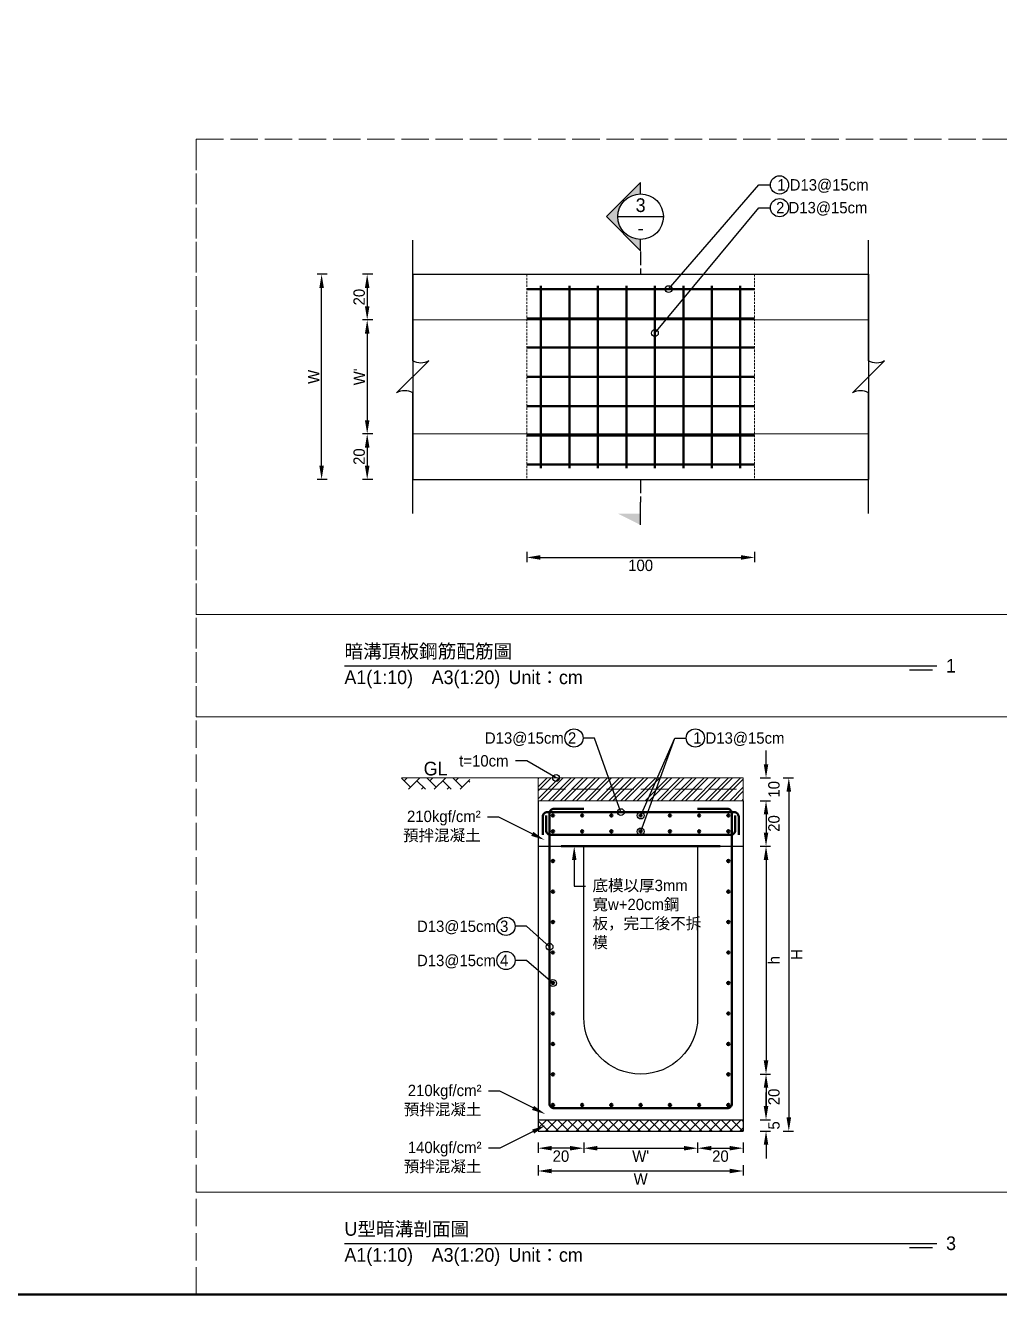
# Model space of a CAD drawing. Extents: x -3420 to 2030, y -3892 to 566.
# Drawn here: x -855 to -428, y -2528 to -1971 of the extents above; entities that cross this region are included whole.
import ezdxf
from ezdxf import colors
from ezdxf.entities.mleader import LeaderData, LeaderLine
from ezdxf.math import Vec2, Vec3

# ---------------------------------------------------------------- set-up
doc = ezdxf.new("R2010")
doc.units = 0
doc.header["$MEASUREMENT"] = 0
for name, pattern in [('ACAD_ISO02W100', [15, 12, -3]), ('DASHEDX2', [1.5, 1, -0.5]), ('HIDDEN', [0.375, 0.25, -0.125])]:
    doc.linetypes.add(name, pattern=pattern)
for name, color, linetype, lineweight in [('一、3.基本-變更', 1, 'Continuous', 50), ('二、1.繪圖-既有設施', 8, 'Continuous', 20), ('二、2.繪圖-施作項目', 181, 'Continuous', 30), ('二、4.繪圖-設計鋪面', 40, 'Continuous', 20), ('二、5.繪圖-鋼筋', 60, 'Continuous', 50), ('二、6.繪圖-其他施作項目', 35, 'Continuous', 30)]:
    doc.layers.add(name, color=color, linetype=linetype, lineweight=lineweight)
doc.layers.add('一、4.基本-隱藏', color=9, linetype='ACAD_ISO02W100', lineweight=20, plot=False)
doc.layers.add('三、3.文字-註解文字', color=2, linetype='Continuous')
doc.styles.add('次圖名(詳圖)', font='MS PGothic.ttf', dxfattribs={"height": 6})
doc.styles.add('註解文字(詳圖)', font='MS PGothic.ttf', dxfattribs={"height": 5})
doc.dimstyles.new('註解文字(詳圖)', dxfattribs={"dimtxt": 5, "dimasz": 6, "dimexe": 2, "dimexo": 5, "dimgap": 1, "dimtad": 2, "dimzin": 0, "dimdsep": 46, "dimtxsty": '註解文字(詳圖)', "dimcen": 0.1, "dimclrd": 144, "dimclre": 144, "dimclrt": 256, "dimadec": 0, "dimazin": 0, "dimtfac": 1, "dimtofl": 0, "dimtmove": 0, "dimatfit": 3, "dimfxlon": 1, "dimtolj": 1, "dimtzin": 0, "dimlwd": -1, "dimlwe": -1, "dimarcsym": 1})

# ---------------------------------------------------------------- blocks, each defined once
blk = doc.blocks.new('*D149')
at = {"layer": 'Defpoints', "color": 0, "transparency": 16777216}
for p in [(-685.015, -2080.25), (-705.015, -2100.25), (-685.015, -2100.25)]:
    blk.add_point(p, dxfattribs=at)
at = {"layer": '三、3.文字-註解文字', "color": 144, "transparency": 16777216}
for p, q in [((-702.515, -2080.25), (-707.015, -2080.25)), ((-705.015, -2086.25), (-705.015, -2094.25)), ((-702.515, -2100.25), (-707.015, -2100.25))]:
    blk.add_line(p, q, dxfattribs=at)
for points in [[(-706.015, -2086.25), (-704.015, -2086.25), (-705.015, -2080.25)], [(-706.015, -2094.25), (-704.015, -2094.25), (-705.015, -2100.25)]]:
    blk.add_solid(points, dxfattribs=at)
at = {"layer": '三、3.文字-註解文字', "transparency": 16777216, "insert": (-708.515, -2090.25), "char_height": 5, "attachment_point": 5, "rotation": 90, "style": '註解文字(詳圖)'}
blk.add_mtext('\\A1;20', dxfattribs=at)
blk = doc.blocks.new('*D150')
at = {"layer": 'Defpoints', "color": 0, "transparency": 16777216}
for p in [(-685.015, -2100.25), (-705.015, -2150.25), (-685.015, -2150.25)]:
    blk.add_point(p, dxfattribs=at)
at = {"layer": '三、3.文字-註解文字', "color": 144, "transparency": 16777216}
for p, q in [((-702.515, -2100.25), (-707.015, -2100.25)), ((-705.015, -2106.25), (-705.015, -2144.25)), ((-702.515, -2150.25), (-707.015, -2150.25))]:
    blk.add_line(p, q, dxfattribs=at)
for points in [[(-706.015, -2106.25), (-704.015, -2106.25), (-705.015, -2100.25)], [(-706.015, -2144.25), (-704.015, -2144.25), (-705.015, -2150.25)]]:
    blk.add_solid(points, dxfattribs=at)
at = {"layer": '三、3.文字-註解文字', "transparency": 16777216, "insert": (-708.515, -2125.25), "char_height": 5, "attachment_point": 5, "rotation": 90, "style": '註解文字(詳圖)'}
blk.add_mtext("\\A1;{\\fMS PGothic|b0|i0|c128|p34;W}'", dxfattribs=at)
blk = doc.blocks.new('*D151')
at = {"layer": 'Defpoints', "color": 0, "transparency": 16777216}
for p in [(-685.015, -2150.25), (-705.015, -2170.25), (-685.015, -2170.25)]:
    blk.add_point(p, dxfattribs=at)
at = {"layer": '三、3.文字-註解文字', "color": 144, "transparency": 16777216}
for p, q in [((-702.515, -2150.25), (-707.015, -2150.25)), ((-705.015, -2156.25), (-705.015, -2164.25)), ((-702.515, -2170.25), (-707.015, -2170.25))]:
    blk.add_line(p, q, dxfattribs=at)
for points in [[(-706.015, -2156.25), (-704.015, -2156.25), (-705.015, -2150.25)], [(-706.015, -2164.25), (-704.015, -2164.25), (-705.015, -2170.25)]]:
    blk.add_solid(points, dxfattribs=at)
at = {"layer": '三、3.文字-註解文字', "transparency": 16777216, "insert": (-708.515, -2160.25), "char_height": 5, "attachment_point": 5, "rotation": 90, "style": '註解文字(詳圖)'}
blk.add_mtext('\\A1;20', dxfattribs=at)
blk = doc.blocks.new('_Small')
at = {"color": 0, "linetype": 'ByBlock', "lineweight": -2}
blk.add_circle((0, 0), 0.25, dxfattribs=at)
blk = doc.blocks.new('*D152')
at = {"layer": 'Defpoints', "color": 0, "transparency": 16777216}
for p in [(-635.015, -2170.25), (-535.015, -2170.25), (-535.015, -2204.5)]:
    blk.add_point(p, dxfattribs=at)
at = {"layer": '三、3.文字-註解文字', "color": 144, "transparency": 16777216}
for p, q in [((-635.015, -2202), (-635.015, -2206.5)), ((-629.015, -2204.5), (-541.015, -2204.5)), ((-535.015, -2202), (-535.015, -2206.5))]:
    blk.add_line(p, q, dxfattribs=at)
for points in [[(-629.015, -2203.5), (-629.015, -2205.5), (-635.015, -2204.5)], [(-541.015, -2203.5), (-541.015, -2205.5), (-535.015, -2204.5)]]:
    blk.add_solid(points, dxfattribs=at)
at = {"layer": '三、3.文字-註解文字', "transparency": 16777216, "insert": (-585.015, -2208), "char_height": 5, "attachment_point": 5, "style": '註解文字(詳圖)'}
blk.add_mtext('\\A1;100', dxfattribs=at)
blk = doc.blocks.new('*D153')
at = {"layer": 'Defpoints', "color": 0, "transparency": 16777216}
for p in [(-725.015, -2080.25), (-685.015, -2080.25), (-685.015, -2170.25)]:
    blk.add_point(p, dxfattribs=at)
at = {"layer": '三、3.文字-註解文字', "color": 144, "transparency": 16777216}
for p, q in [((-722.515, -2080.25), (-727.015, -2080.25)), ((-725.015, -2164.25), (-725.015, -2086.25)), ((-722.515, -2170.25), (-727.015, -2170.25))]:
    blk.add_line(p, q, dxfattribs=at)
for points in [[(-726.015, -2086.25), (-724.015, -2086.25), (-725.015, -2080.25)], [(-726.015, -2164.25), (-724.015, -2164.25), (-725.015, -2170.25)]]:
    blk.add_solid(points, dxfattribs=at)
at = {"layer": '三、3.文字-註解文字', "transparency": 16777216, "insert": (-728.515, -2125.25), "char_height": 5, "attachment_point": 5, "rotation": 90, "style": '註解文字(詳圖)'}
blk.add_mtext('\\A1;W', dxfattribs=at)
blk = doc.blocks.new('*D154')
at = {"layer": 'Defpoints', "color": 0, "transparency": 16777216}
for p in [(-540, -2301.25), (-540, -2311.25), (-530, -2311.25)]:
    blk.add_point(p, dxfattribs=at)
at = {"layer": '三、3.文字-註解文字', "color": 144, "transparency": 16777216}
for p, q in [((-530, -2295.25), (-530, -2289.25)), ((-532.5, -2301.25), (-528, -2301.25)), ((-532.5, -2311.25), (-528, -2311.25)), ((-530, -2317.25), (-530, -2323.25))]:
    blk.add_line(p, q, dxfattribs=at)
for points in [[(-531, -2295.25), (-529, -2295.25), (-530, -2301.25)], [(-531, -2317.25), (-529, -2317.25), (-530, -2311.25)]]:
    blk.add_solid(points, dxfattribs=at)
at = {"layer": '三、3.文字-註解文字', "transparency": 16777216, "insert": (-526.5, -2306.25), "char_height": 5, "attachment_point": 5, "rotation": 90, "style": '註解文字(詳圖)'}
blk.add_mtext('\\A1;10', dxfattribs=at)
blk = doc.blocks.new('*D155')
at = {"layer": 'Defpoints', "color": 0, "transparency": 16777216}
for p in [(-540, -2311.25), (-540, -2331.25), (-530, -2331.25)]:
    blk.add_point(p, dxfattribs=at)
at = {"layer": '三、3.文字-註解文字', "color": 144, "transparency": 16777216}
for p, q in [((-532.5, -2311.25), (-528, -2311.25)), ((-530, -2317.25), (-530, -2325.25)), ((-532.5, -2331.25), (-528, -2331.25))]:
    blk.add_line(p, q, dxfattribs=at)
for points in [[(-531, -2317.25), (-529, -2317.25), (-530, -2311.25)], [(-531, -2325.25), (-529, -2325.25), (-530, -2331.25)]]:
    blk.add_solid(points, dxfattribs=at)
at = {"layer": '三、3.文字-註解文字', "transparency": 16777216, "insert": (-526.5, -2321.25), "char_height": 5, "attachment_point": 5, "rotation": 90, "style": '註解文字(詳圖)'}
blk.add_mtext('\\A1;20', dxfattribs=at)
blk = doc.blocks.new('*D156')
at = {"layer": 'Defpoints', "color": 0, "transparency": 16777216}
for p in [(-540, -2331.25), (-585, -2431.25), (-530, -2431.25)]:
    blk.add_point(p, dxfattribs=at)
at = {"layer": '三、3.文字-註解文字', "color": 144, "transparency": 16777216}
for p, q in [((-532.5, -2331.25), (-528, -2331.25)), ((-530, -2337.25), (-530, -2425.25)), ((-532.5, -2431.25), (-528, -2431.25))]:
    blk.add_line(p, q, dxfattribs=at)
for points in [[(-531, -2337.25), (-529, -2337.25), (-530, -2331.25)], [(-531, -2425.25), (-529, -2425.25), (-530, -2431.25)]]:
    blk.add_solid(points, dxfattribs=at)
at = {"layer": '三、3.文字-註解文字', "transparency": 16777216, "insert": (-526.5, -2381.25), "char_height": 5, "attachment_point": 5, "rotation": 90, "style": '註解文字(詳圖)'}
blk.add_mtext('\\A1;h', dxfattribs=at)
blk = doc.blocks.new('*D157')
at = {"layer": 'Defpoints', "color": 0, "transparency": 16777216}
for p in [(-585, -2431.25), (-540, -2451.25), (-530, -2451.25)]:
    blk.add_point(p, dxfattribs=at)
at = {"layer": '三、3.文字-註解文字', "color": 144, "transparency": 16777216}
for p, q in [((-532.5, -2431.25), (-528, -2431.25)), ((-530, -2437.25), (-530, -2445.25)), ((-532.5, -2451.25), (-528, -2451.25))]:
    blk.add_line(p, q, dxfattribs=at)
for points in [[(-531, -2437.25), (-529, -2437.25), (-530, -2431.25)], [(-531, -2445.25), (-529, -2445.25), (-530, -2451.25)]]:
    blk.add_solid(points, dxfattribs=at)
at = {"layer": '三、3.文字-註解文字', "transparency": 16777216, "insert": (-526.5, -2441.25), "char_height": 5, "attachment_point": 5, "rotation": 90, "style": '註解文字(詳圖)'}
blk.add_mtext('\\A1;20', dxfattribs=at)
blk = doc.blocks.new('*D158')
at = {"layer": 'Defpoints', "color": 0, "transparency": 16777216}
for p in [(-540, -2451.25), (-540, -2456.25), (-530, -2456.25)]:
    blk.add_point(p, dxfattribs=at)
at = {"layer": '三、3.文字-註解文字', "color": 144, "transparency": 16777216}
for p, q in [((-530, -2445.25), (-530, -2439.25)), ((-532.5, -2451.25), (-528, -2451.25)), ((-532.5, -2456.25), (-528, -2456.25)), ((-530, -2462.25), (-530, -2468.25))]:
    blk.add_line(p, q, dxfattribs=at)
for points in [[(-531, -2445.25), (-529, -2445.25), (-530, -2451.25)], [(-531, -2462.25), (-529, -2462.25), (-530, -2456.25)]]:
    blk.add_solid(points, dxfattribs=at)
at = {"layer": '三、3.文字-註解文字', "transparency": 16777216, "insert": (-526.5, -2453.75), "char_height": 5, "attachment_point": 5, "rotation": 90, "style": '註解文字(詳圖)'}
blk.add_mtext('\\A1;5', dxfattribs=at)
blk = doc.blocks.new('*D159')
at = {"layer": 'Defpoints', "color": 0, "transparency": 16777216}
for p in [(-540, -2301.25), (-540, -2456.25), (-520, -2456.25)]:
    blk.add_point(p, dxfattribs=at)
at = {"layer": '三、3.文字-註解文字', "color": 144, "transparency": 16777216}
for p, q in [((-522.5, -2301.25), (-518, -2301.25)), ((-520, -2307.25), (-520, -2450.25)), ((-522.5, -2456.25), (-518, -2456.25))]:
    blk.add_line(p, q, dxfattribs=at)
for points in [[(-521, -2307.25), (-519, -2307.25), (-520, -2301.25)], [(-521, -2450.25), (-519, -2450.25), (-520, -2456.25)]]:
    blk.add_solid(points, dxfattribs=at)
at = {"layer": '三、3.文字-註解文字', "transparency": 16777216, "insert": (-516.5, -2378.75), "char_height": 5, "attachment_point": 5, "rotation": 90, "style": '註解文字(詳圖)'}
blk.add_mtext('\\A1;H', dxfattribs=at)
blk = doc.blocks.new('*D145')
at = {"layer": 'Defpoints', "color": 0, "transparency": 16777216}
for p in [(-630, -2331.25), (-610, -2331.25), (-630, -2463.75)]:
    blk.add_point(p, dxfattribs=at)
at = {"layer": '三、3.文字-註解文字', "color": 144, "transparency": 16777216}
for p, q in [((-630, -2461.25), (-630, -2465.75)), ((-610, -2461.25), (-610, -2465.75)), ((-616, -2463.75), (-624, -2463.75))]:
    blk.add_line(p, q, dxfattribs=at)
for points in [[(-624, -2462.75), (-624, -2464.75), (-630, -2463.75)], [(-616, -2462.75), (-616, -2464.75), (-610, -2463.75)]]:
    blk.add_solid(points, dxfattribs=at)
at = {"layer": '三、3.文字-註解文字', "transparency": 16777216, "insert": (-620, -2467.25), "char_height": 5, "attachment_point": 5, "style": '註解文字(詳圖)'}
blk.add_mtext('\\A1;20', dxfattribs=at)
blk = doc.blocks.new('*D146')
at = {"layer": 'Defpoints', "color": 0, "transparency": 16777216}
for p in [(-610, -2331.25), (-560, -2331.25), (-560, -2463.75)]:
    blk.add_point(p, dxfattribs=at)
at = {"layer": '三、3.文字-註解文字', "color": 144, "transparency": 16777216}
for p, q in [((-610, -2461.25), (-610, -2465.75)), ((-560, -2461.25), (-560, -2465.75)), ((-604, -2463.75), (-566, -2463.75))]:
    blk.add_line(p, q, dxfattribs=at)
for points in [[(-604, -2462.75), (-604, -2464.75), (-610, -2463.75)], [(-566, -2462.75), (-566, -2464.75), (-560, -2463.75)]]:
    blk.add_solid(points, dxfattribs=at)
at = {"layer": '三、3.文字-註解文字', "transparency": 16777216, "insert": (-585, -2467.25), "char_height": 5, "attachment_point": 5, "style": '註解文字(詳圖)'}
blk.add_mtext("\\A1;W'", dxfattribs=at)
blk = doc.blocks.new('*D147')
at = {"layer": 'Defpoints', "color": 0, "transparency": 16777216}
for p in [(-560, -2331.25), (-540, -2331.25), (-540, -2463.75)]:
    blk.add_point(p, dxfattribs=at)
at = {"layer": '三、3.文字-註解文字', "color": 144, "transparency": 16777216}
for p, q in [((-560, -2461.25), (-560, -2465.75)), ((-540, -2461.25), (-540, -2465.75)), ((-554, -2463.75), (-546, -2463.75))]:
    blk.add_line(p, q, dxfattribs=at)
for points in [[(-554, -2462.75), (-554, -2464.75), (-560, -2463.75)], [(-546, -2462.75), (-546, -2464.75), (-540, -2463.75)]]:
    blk.add_solid(points, dxfattribs=at)
at = {"layer": '三、3.文字-註解文字', "transparency": 16777216, "insert": (-550, -2467.25), "char_height": 5, "attachment_point": 5, "style": '註解文字(詳圖)'}
blk.add_mtext('\\A1;20', dxfattribs=at)
blk = doc.blocks.new('*D148')
at = {"layer": 'Defpoints', "color": 0, "transparency": 16777216}
for p in [(-630, -2456.25), (-540, -2456.25), (-540, -2473.75)]:
    blk.add_point(p, dxfattribs=at)
at = {"layer": '三、3.文字-註解文字', "color": 144, "transparency": 16777216}
for p, q in [((-630, -2471.25), (-630, -2475.75)), ((-540, -2471.25), (-540, -2475.75)), ((-624, -2473.75), (-546, -2473.75))]:
    blk.add_line(p, q, dxfattribs=at)
for points in [[(-624, -2472.75), (-624, -2474.75), (-630, -2473.75)], [(-546, -2472.75), (-546, -2474.75), (-540, -2473.75)]]:
    blk.add_solid(points, dxfattribs=at)
at = {"layer": '三、3.文字-註解文字', "transparency": 16777216, "insert": (-585, -2477.25), "char_height": 5, "attachment_point": 5, "style": '註解文字(詳圖)'}
blk.add_mtext('\\A1;W', dxfattribs=at)

msp = doc.modelspace()

# ---------------------------------------------------------------- hatches: boundary and pattern name
at = {"layer": '三、3.文字-註解文字'}
h = msp.add_hatch(color=256, dxfattribs=at)
h.dxf.hatch_style = 1
h.paths.add_polyline_path([(-585.015, -2039.943), (-600.015, -2054.943), (-585.015, -2069.943), (-585.015, -2064.943, -0.4142136), (-595.015, -2054.943, -0.4142136), (-585.015, -2044.943)])
h = msp.add_hatch(color=256, dxfattribs=at)
h.dxf.hatch_style = 1
h.paths.add_polyline_path([(-595.015, -2185.25), (-585.015, -2190.25), (-585.015, -2185.25)])
at = {"layer": '二、2.繪圖-施作項目'}
h = msp.add_hatch(dxfattribs=at)
h.set_pattern_fill('ANSI37', color=256)
h.set_pattern_definition([(45, (658.0375, -2087.4498), (-2.245064, 2.245064), []), (135, (658.0375, -2087.4498), (-2.245064, -2.245064), [])])
h.paths.add_polyline_path([(-540, -2456.25), (-540, -2451.25), (-630, -2451.25), (-630, -2456.25)])
at = {"layer": '二、4.繪圖-設計鋪面'}
h = msp.add_hatch(dxfattribs=at)
h.set_pattern_fill('AR-HBONE', color=256)
h.set_pattern_definition([(45, (-10, -2031), (0, 5.656854), [12, -4]), (135, (-7.1716, -2028.1716), (4e-16, 5.656854), [12, -4])])
h.paths.add_polyline_path([(-660, -2301.25), (-690, -2301.25), (-690, -2306.25), (-660, -2306.25)])
h = msp.add_hatch(dxfattribs=at)
h.set_pattern_fill('ANSI32', color=256, scale=10)
h.set_pattern_definition([(45, (-2759.2814, -2058.5645), (-2.6516504, 2.6516504), []), (45, (-2757.5136, -2058.5645), (-2.6516504, 2.6516504), [])])
h.paths.add_polyline_path([(-540, -2301.25), (-630, -2301.25), (-630, -2306.25), (-540, -2306.25)])
h.paths.add_polyline_path([(-540, -2306.25), (-630, -2306.25), (-630, -2311.25), (-540, -2311.25)])
at = {"layer": '二、5.繪圖-鋼筋'}
h = msp.add_hatch(color=256, dxfattribs=at)
h.dxf.hatch_style = 1
h.paths.add_polyline_path([(-623, -2317.75, 1), (-624, -2317.75, 1)])
h = msp.add_hatch(color=256, dxfattribs=at)
h.dxf.hatch_style = 1
h.paths.add_polyline_path([(-610.17, -2317.75, 1), (-611.17, -2317.75, 1)])
h = msp.add_hatch(color=256, dxfattribs=at)
h.dxf.hatch_style = 1
h.paths.add_polyline_path([(-597.34, -2317.75, 1), (-598.34, -2317.75, 1)])
h = msp.add_hatch(color=256, dxfattribs=at)
h.dxf.hatch_style = 1
h.paths.add_polyline_path([(-584.5, -2317.75, 1), (-585.5, -2317.75, 1)])
h = msp.add_hatch(color=256, dxfattribs=at)
h.dxf.hatch_style = 1
h.paths.add_polyline_path([(-571.68, -2317.75, 1), (-572.68, -2317.75, 1)])
h = msp.add_hatch(color=256, dxfattribs=at)
h.dxf.hatch_style = 1
h.paths.add_polyline_path([(-558.85, -2317.75, 1), (-559.85, -2317.75, 1)])
h = msp.add_hatch(color=256, dxfattribs=at)
h.dxf.hatch_style = 1
h.paths.add_polyline_path([(-546, -2317.75, 1), (-547, -2317.75, 1)])
h = msp.add_hatch(color=256, dxfattribs=at)
h.dxf.hatch_style = 1
h.paths.add_polyline_path([(-623, -2324.75, 1), (-624, -2324.75, 1)])
h = msp.add_hatch(color=256, dxfattribs=at)
h.dxf.hatch_style = 1
h.paths.add_polyline_path([(-610.17, -2324.75, 1), (-611.17, -2324.75, 1)])
h = msp.add_hatch(color=256, dxfattribs=at)
h.dxf.hatch_style = 1
h.paths.add_polyline_path([(-597.34, -2324.75, 1), (-598.34, -2324.75, 1)])
h = msp.add_hatch(color=256, dxfattribs=at)
h.dxf.hatch_style = 1
h.paths.add_polyline_path([(-584.5, -2324.75, 1), (-585.5, -2324.75, 1)])
h = msp.add_hatch(color=256, dxfattribs=at)
h.dxf.hatch_style = 1
h.paths.add_polyline_path([(-571.68, -2324.75, 1), (-572.68, -2324.75, 1)])
h = msp.add_hatch(color=256, dxfattribs=at)
h.dxf.hatch_style = 1
h.paths.add_polyline_path([(-558.85, -2324.75, 1), (-559.85, -2324.75, 1)])
h = msp.add_hatch(color=256, dxfattribs=at)
h.dxf.hatch_style = 1
h.paths.add_polyline_path([(-546, -2324.75, 1), (-547, -2324.75, 1)])
h = msp.add_hatch(color=256, dxfattribs=at)
h.dxf.hatch_style = 1
h.paths.add_polyline_path([(-623, -2337.75, 1), (-624, -2337.75, 1)])
h = msp.add_hatch(color=256, dxfattribs=at)
h.dxf.hatch_style = 1
h.paths.add_polyline_path([(-546, -2337.75, 1), (-547, -2337.75, 1)])
h = msp.add_hatch(color=256, dxfattribs=at)
h.dxf.hatch_style = 1
h.paths.add_polyline_path([(-623, -2351.125, 1), (-624, -2351.125, 1)])
h = msp.add_hatch(color=256, dxfattribs=at)
h.dxf.hatch_style = 1
h.paths.add_polyline_path([(-546, -2351.125, 1), (-547, -2351.125, 1)])
h = msp.add_hatch(color=256, dxfattribs=at)
h.dxf.hatch_style = 1
h.paths.add_polyline_path([(-623, -2364.5, 1), (-624, -2364.5, 1)])
h = msp.add_hatch(color=256, dxfattribs=at)
h.dxf.hatch_style = 1
h.paths.add_polyline_path([(-546, -2364.5, 1), (-547, -2364.5, 1)])
h = msp.add_hatch(color=256, dxfattribs=at)
h.dxf.hatch_style = 1
h.paths.add_polyline_path([(-623, -2377.875, 1), (-624, -2377.875, 1)])
h = msp.add_hatch(color=256, dxfattribs=at)
h.dxf.hatch_style = 1
h.paths.add_polyline_path([(-546, -2377.875, 1), (-547, -2377.875, 1)])
h = msp.add_hatch(color=256, dxfattribs=at)
h.dxf.hatch_style = 1
h.paths.add_polyline_path([(-623, -2391.25, 1), (-624, -2391.25, 1)])
h = msp.add_hatch(color=256, dxfattribs=at)
h.dxf.hatch_style = 1
h.paths.add_polyline_path([(-546, -2391.25, 1), (-547, -2391.25, 1)])
h = msp.add_hatch(color=256, dxfattribs=at)
h.dxf.hatch_style = 1
h.paths.add_polyline_path([(-623, -2404.625, 1), (-624, -2404.625, 1)])
h = msp.add_hatch(color=256, dxfattribs=at)
h.dxf.hatch_style = 1
h.paths.add_polyline_path([(-546, -2404.625, 1), (-547, -2404.625, 1)])
h = msp.add_hatch(color=256, dxfattribs=at)
h.dxf.hatch_style = 1
h.paths.add_polyline_path([(-623, -2418, 1), (-624, -2418, 1)])
h = msp.add_hatch(color=256, dxfattribs=at)
h.dxf.hatch_style = 1
h.paths.add_polyline_path([(-546, -2418, 1), (-547, -2418, 1)])
h = msp.add_hatch(color=256, dxfattribs=at)
h.dxf.hatch_style = 1
h.paths.add_polyline_path([(-623, -2431.375, 1), (-624, -2431.375, 1)])
h = msp.add_hatch(color=256, dxfattribs=at)
h.dxf.hatch_style = 1
h.paths.add_polyline_path([(-546, -2431.375, 1), (-547, -2431.375, 1)])
h = msp.add_hatch(color=256, dxfattribs=at)
h.dxf.hatch_style = 1
h.paths.add_polyline_path([(-623, -2444.75, 1), (-624, -2444.75, 1)])
h = msp.add_hatch(color=256, dxfattribs=at)
h.dxf.hatch_style = 1
h.paths.add_polyline_path([(-610.17, -2444.75, 1), (-611.17, -2444.75, 1)])
h = msp.add_hatch(color=256, dxfattribs=at)
h.dxf.hatch_style = 1
h.paths.add_polyline_path([(-597.34, -2444.75, 1), (-598.34, -2444.75, 1)])
h = msp.add_hatch(color=256, dxfattribs=at)
h.dxf.hatch_style = 1
h.paths.add_polyline_path([(-584.5, -2444.75, 1), (-585.5, -2444.75, 1)])
h = msp.add_hatch(color=256, dxfattribs=at)
h.dxf.hatch_style = 1
h.paths.add_polyline_path([(-571.68, -2444.75, 1), (-572.68, -2444.75, 1)])
h = msp.add_hatch(color=256, dxfattribs=at)
h.dxf.hatch_style = 1
h.paths.add_polyline_path([(-558.85, -2444.75, 1), (-559.85, -2444.75, 1)])
h = msp.add_hatch(color=256, dxfattribs=at)
h.dxf.hatch_style = 1
h.paths.add_polyline_path([(-546, -2444.75, 1), (-547, -2444.75, 1)])

# ---------------------------------------------------------------- linework, layer by layer
at = {"layer": '一、3.基本-變更'}
msp.add_lwpolyline([(-3420, -1414), (0, -1414), (0, -2528), (-3420, -2528)], close=True, dxfattribs=at)
at = {"layer": '一、4.基本-隱藏'}
for points in [[(-780, -2021), (0, -2021), (0, -2528), (-780, -2528)], [(-780, -2021), (-390, -2021), (-390, -2229.5), (-780, -2229.5)], [(-780, -2229.5), (-390, -2229.5), (-390, -2274.5), (-780, -2274.5)], [(-780, -2274.5), (-390, -2274.5), (-390, -2483), (-780, -2483)], [(-780, -2483), (-390, -2483), (-390, -2528), (-780, -2528)]]:
    msp.add_lwpolyline(points, close=True, dxfattribs=at)
msp.add_lwpolyline([(-780, -2528), (0, -2528)], dxfattribs=at)
at = {"layer": '三、3.文字-註解文字'}
for points in [[(-585.015, -2044.943), (-585.015, -2039.943), (-600.015, -2054.943), (-585.015, -2069.943), (-585.015, -2064.943)], [(-595.015, -2054.943), (-575.015, -2054.943)], [(-585.015, -2190.25), (-585.015, -2180.25)], [(-715, -2252), (-455, -2252)], [(-457, -2254), (-467, -2254)], [(-715, -2505.5), (-455, -2505.5)], [(-457, -2507.5), (-467, -2507.5)]]:
    msp.add_lwpolyline(points, dxfattribs=at)
for points in [[(-685.015, -2185.25), (-685.015, -2132.321, 0.2828427), (-692.086, -2132.321), (-677.944, -2118.179, -0.2828427), (-685.015, -2118.179), (-685.015, -2065.25)], [(-485.015, -2185.25), (-485.015, -2132.321, 0.2828427), (-492.086, -2132.321), (-477.944, -2118.179, -0.2828427), (-485.015, -2118.179), (-485.015, -2065.25)]]:
    msp.add_lwpolyline(points, format="xyb", dxfattribs=at)
at = {"layer": '三、3.文字-註解文字', "linetype": 'ACAD_ISO02W100', "ltscale": 0.5}
for points in [[(-585.015, -2070.25), (-585.015, -2080.25)], [(-585.015, -2170.25), (-585.015, -2180.25)]]:
    msp.add_lwpolyline(points, dxfattribs=at)
at = {"layer": '三、3.文字-註解文字'}
for centre, radius in [((-524.085, -2041), 4), ((-585.015, -2054.943), 10), ((-524.085, -2051), 4), ((-614.282, -2283.75), 4), ((-561, -2283.75), 4), ((-644.082, -2366.375), 4), ((-644.082, -2381.375), 4)]:
    msp.add_circle(centre, radius, dxfattribs=at)
at = {"layer": '二、1.繪圖-既有設施', "linetype": 'DASHEDX2'}
for points in [[(-635.015, -2080.25), (-635.015, -2170.25)], [(-535.015, -2080.25), (-535.015, -2170.25)]]:
    msp.add_lwpolyline(points, dxfattribs=at)
at = {"layer": '二、1.繪圖-既有設施', "linetype": 'HIDDEN'}
for points in [[(-685.015, -2100.25), (-485.015, -2100.25)], [(-685.015, -2150.25), (-485.015, -2150.25)]]:
    msp.add_lwpolyline(points, dxfattribs=at)
at = {"layer": '二、2.繪圖-施作項目'}
for points in [[(-685.015, -2080.25), (-485.015, -2080.25)], [(-685.015, -2080.25), (-685.015, -2170.25)], [(-485.015, -2080.25), (-485.015, -2170.25)], [(-685.015, -2170.25), (-485.015, -2170.25)], [(-630, -2311.25), (-630, -2331.25)], [(-540, -2311.25), (-540, -2331.25)], [(-630, -2331.25), (-540, -2331.25)], [(-630, -2331.25), (-630, -2456.25)], [(-630, -2331.25), (-540, -2331.25)], [(-540, -2331.25), (-540, -2456.25)], [(-630, -2451.25), (-540, -2451.25)], [(-630, -2456.25), (-540, -2456.25)]]:
    msp.add_lwpolyline(points, dxfattribs=at)
msp.add_lwpolyline([(-560, -2331.25), (-560, -2406.25, -1), (-610, -2406.25), (-610, -2331.25)], format="xyb", dxfattribs=at)
at = {"layer": '二、4.繪圖-設計鋪面'}
for points in [[(-630, -2301.25), (-690, -2301.25)], [(-630, -2301.25), (-540, -2301.25)], [(-630, -2301.25), (-630, -2311.25)], [(-540, -2301.25), (-540, -2311.25)], [(-630, -2311.25), (-540, -2311.25)]]:
    msp.add_lwpolyline(points, dxfattribs=at)
at = {"layer": '二、4.繪圖-設計鋪面', "linetype": 'ACAD_ISO02W100'}
msp.add_lwpolyline([(-630, -2306.25), (-540, -2306.25)], dxfattribs=at)
at = {"layer": '二、5.繪圖-鋼筋'}
for points in [[(-635.015, -2086.75), (-535.015, -2086.75)], [(-628.78, -2085.25), (-628.78, -2165.25)], [(-616.28, -2085.25), (-616.28, -2165.25)], [(-603.78, -2085.25), (-603.78, -2165.25)], [(-591.28, -2085.25), (-591.28, -2165.25)], [(-578.78, -2085.25), (-578.78, -2165.25)], [(-566.28, -2085.25), (-566.28, -2165.25)], [(-553.78, -2085.25), (-553.78, -2165.25)], [(-541.28, -2085.25), (-541.28, -2165.25)], [(-635.015, -2099.6), (-535.015, -2099.6)], [(-635.015, -2112.43), (-535.015, -2112.43)], [(-635.015, -2125.26), (-535.015, -2125.26)], [(-635.015, -2138.09), (-535.015, -2138.09)], [(-635.015, -2150.92), (-535.015, -2150.92)], [(-635.015, -2163.75), (-535.015, -2163.75)]]:
    msp.add_lwpolyline(points, dxfattribs=at)
for points in [[(-628, -2326.25), (-628, -2318.25, -0.4142136), (-626, -2316.25), (-544, -2316.25, -0.4142136), (-542, -2318.25), (-542, -2326.25)], [(-625, -2331.25), (-625, -2316.75, -0.4142136), (-623, -2314.75), (-610, -2314.75)], [(-560, -2314.75), (-547, -2314.75, -0.4142136), (-545, -2316.75), (-545, -2331.25)], [(-626.5, -2317.75), (-626.5, -2324.25, 0.4142136), (-624.5, -2326.25), (-545.5, -2326.25, 0.4142136), (-543.5, -2324.25), (-543.5, -2317.75)], [(-545, -2331.25), (-545, -2444.25, -0.4142136), (-547, -2446.25), (-623, -2446.25, -0.4142136), (-625, -2444.25), (-625, -2331.25)]]:
    msp.add_lwpolyline(points, format="xyb", dxfattribs=at)
for centre in [(-623.5, -2317.75), (-610.67, -2317.75), (-597.84, -2317.75), (-585, -2317.75), (-572.18, -2317.75), (-559.35, -2317.75), (-546.5, -2317.75), (-623.5, -2324.75), (-610.67, -2324.75), (-597.84, -2324.75), (-585, -2324.75), (-572.18, -2324.75), (-559.35, -2324.75), (-546.5, -2324.75), (-623.5, -2337.75), (-546.5, -2337.75), (-623.5, -2351.125), (-546.5, -2351.125), (-623.5, -2364.5), (-546.5, -2364.5), (-623.5, -2377.875), (-546.5, -2377.875), (-623.5, -2391.25), (-546.5, -2391.25), (-623.5, -2404.625), (-546.5, -2404.625), (-623.5, -2418), (-546.5, -2418), (-623.5, -2431.375), (-546.5, -2431.375), (-623.5, -2444.75), (-610.67, -2444.75), (-597.84, -2444.75), (-585, -2444.75), (-572.18, -2444.75), (-559.35, -2444.75), (-546.5, -2444.75)]:
    msp.add_circle(centre, 0.5, dxfattribs=at)
at = {"layer": '二、6.繪圖-其他施作項目', "const_width": 1}
msp.add_lwpolyline([(-620, -2331.25), (-550, -2331.25)], dxfattribs=at)

# ---------------------------------------------------------------- texts
at = {"layer": '三、3.文字-註解文字', "char_height": 6}
for s, width, gutter_width, insert, attachment_point, style in [('3', 6.60394, 25, (-585.015, -2049.943), 5, '註解文字(詳圖)'), ('-', 6.60394, 25, (-585.015, -2059.943), 5, '註解文字(詳圖)'), ('暗{\\fMS PGothic|b0|i0|c128|p34;溝頂板鋼筋配筋圖}', 80.77209, 15, (-715, -2246), 4, '次圖名(詳圖)'), ('1', 3, 15, (-451, -2252), 4, '次圖名(詳圖)'), ('A1(1:10)\u3000A3(1:20){\\fMS PGothic|b0|i0|c128|p34;^IUnit：cm}', 136.03259, 15, (-715, -2258), 4, '次圖名(詳圖)'), ('U型{\\fMS PGothic|b0|i0|c128|p34;暗溝剖面圖}', 134.12151, 15, (-715, -2499.5), 4, '次圖名(詳圖)'), ('3', 3, 15, (-451, -2505.5), 4, '次圖名(詳圖)'), ('A1(1:10)\u3000A3(1:20){\\fMS PGothic|b0|i0|c128|p34;^IUnit：cm}', 136.03259, 15, (-715, -2511.5), 4, '次圖名(詳圖)')]:
    msp.add_mtext_dynamic_manual_height_columns(s, width=width, gutter_width=gutter_width, heights=[0], dxfattribs=dict(at, insert=insert, attachment_point=attachment_point, style=style))
at = {"layer": '二、4.繪圖-設計鋪面', "insert": (-675, -2300.25), "char_height": 6, "attachment_point": 8, "style": '註解文字(詳圖)'}
msp.add_mtext_dynamic_manual_height_columns('{\\fMS PGothic|b0|i0|c128|p34;GL}', width=10.17412, gutter_width=30, heights=[0], dxfattribs=at)

# ---------------------------------------------------------------- dimensions: what is measured, and where the dimension line sits
at = {"layer": '三、3.文字-註解文字'}
for base, p1, p2, text, picture, middle in [((-725.015, -2080.25), (-685.015, -2170.25), (-685.015, -2080.25), 'W', '*D153', (-728.515, -2125.25)), ((-705.015, -2100.25), (-685.015, -2080.25), (-685.015, -2100.25), '20', '*D149', (-708.515, -2090.25)), ((-705.015, -2150.25), (-685.015, -2100.25), (-685.015, -2150.25), "{\\fMS PGothic|b0|i0|c128|p34;W}'", '*D150', (-708.515, -2125.25)), ((-705.015, -2170.25), (-685.015, -2150.25), (-685.015, -2170.25), '20', '*D151', (-708.515, -2160.25)), ((-530, -2311.25), (-540, -2301.25), (-540, -2311.25), '10', '*D154', (-526.5, -2306.25)), ((-520, -2456.25), (-540, -2301.25), (-540, -2456.25), 'H', '*D159', (-516.5, -2378.75)), ((-530, -2331.25), (-540, -2311.25), (-540, -2331.25), '20', '*D155', (-526.5, -2321.25)), ((-530, -2431.25), (-540, -2331.25), (-585, -2431.25), 'h', '*D156', (-526.5, -2381.25)), ((-530, -2451.25), (-585, -2431.25), (-540, -2451.25), '20', '*D157', (-526.5, -2441.25)), ((-530, -2456.25), (-540, -2451.25), (-540, -2456.25), '5', '*D158', (-526.5, -2453.75))]:
    dim = msp.add_linear_dim(base=base, p1=p1, p2=p2, angle=90, text=text, dimstyle='註解文字(詳圖)', dxfattribs=at)
    dim.commit()
    dim.dimension.update_dxf_attribs({"geometry": picture, "text_midpoint": middle})
for base, p1, p2, text, picture, middle in [((-535.015, -2204.5), (-635.015, -2170.25), (-535.015, -2170.25), '100', '*D152', (-585.015, -2208)), ((-630, -2463.75), (-610, -2331.25), (-630, -2331.25), '20', '*D145', (-620, -2467.25)), ((-560, -2463.75), (-610, -2331.25), (-560, -2331.25), "W'", '*D146', (-585, -2467.25)), ((-540, -2463.75), (-560, -2331.25), (-540, -2331.25), '20', '*D147', (-550, -2467.25)), ((-540, -2473.75), (-630, -2456.25), (-540, -2456.25), 'W', '*D148', (-585, -2477.25))]:
    dim = msp.add_linear_dim(base=base, p1=p1, p2=p2, text=text, dimstyle='註解文字(詳圖)', dxfattribs=at)
    dim.commit()
    dim.dimension.update_dxf_attribs({"geometry": picture, "text_midpoint": middle})

# ---------------------------------------------------------------- leaders
ml = msp.add_multileader_mtext('Standard', dxfattribs=at)
ml.set_content('{\\fMS PGothic|b0|i0|c128|p34;1 }D13@15cm', color=256, style='註解文字(詳圖)')
ml.set_leader_properties(color=144, linetype='ByLayer', lineweight=-1)
ml.set_arrow_properties(name='SMALL')
ml.build(insert=Vec2(0, 0))
ml.multileader.update_dxf_attribs({"dogleg_length": 5, "arrow_head_size": 6})
ctx = ml.context
ctx.base_point, ctx.char_height, ctx.arrow_head_size, ctx.landing_gap_size, ctx.plane_origin = Vec3(-528.085, -2041), 5, 6, 3, Vec3(-570.71, -2088.835)
notes = []
notes.append((ctx, [(0, (1, 1, 0), (-533.085, -2041), (1, 0), 5, [(0, [(-572.743, -2086.75)], 0, [])])]))
ctx.mtext.insert, ctx.mtext.flow_direction = Vec3(-525.085, -2038.486), 5
ml = msp.add_multileader_mtext('Standard', dxfattribs=at)
ml.set_content('{\\fMS PGothic|b0|i0|c128|p34;2 }D13@15cm', color=256, style='註解文字(詳圖)')
ml.set_leader_properties(color=144, linetype='ByLayer', lineweight=-1)
ml.set_arrow_properties(name='SMALL')
ml.build(insert=Vec2(0, 0))
ml.multileader.update_dxf_attribs({"dogleg_length": 5, "arrow_head_size": 6})
ctx = ml.context
ctx.base_point, ctx.char_height, ctx.arrow_head_size, ctx.landing_gap_size, ctx.plane_origin = Vec3(-528.085, -2051), 5, 6, 2.5, Vec3(-570.71, -2098.835)
notes.append((ctx, [(0, (1, 1, 0), (-533.085, -2051), (1, 0), 5, [(0, [(-578.78, -2106.015)], 0, [])])]))
ctx.mtext.insert, ctx.mtext.flow_direction = Vec3(-525.585, -2048.486), 5
ml = msp.add_multileader_mtext('Standard', dxfattribs=at)
ml.set_content('{\\fMS PGothic|b0|i0|c128|p34;D13@15cm }2', color=256, style='註解文字(詳圖)')
ml.set_leader_properties(color=144, linetype='ByLayer', lineweight=-1)
ml.set_arrow_properties(name='SMALL')
ml.build(insert=Vec2(0, 0))
ml.multileader.update_dxf_attribs({"dogleg_length": 5, "arrow_head_size": 6})
ctx = ml.context
ctx.base_point, ctx.char_height, ctx.arrow_head_size, ctx.landing_gap_size, ctx.plane_origin = Vec3(-654.378, -2283.75), 5, 6, 3, Vec3(-704.213, -2331.585)
ctx.text_align_type = 2
notes.append((ctx, [(1, (1, 1, 0), (-605.282, -2283.75), (-1, 0), 5, [(0, [(-593.7, -2316.25)], 0, [])])]))
ctx.mtext.insert, ctx.mtext.alignment, ctx.mtext.flow_direction = Vec3(-613.282, -2281.236), 3, 5
ml = msp.add_multileader_mtext('Standard', dxfattribs=at)
ml.set_content('{\\fMS PGothic|b0|i0|c128|p34;1 }D13@15cm', color=256, style='註解文字(詳圖)')
ml.set_leader_properties(color=144, linetype='ByLayer', lineweight=-1)
ml.set_arrow_properties(name='SMALL')
ml.build(insert=Vec2(0, 0))
ml.multileader.update_dxf_attribs({"dogleg_length": 5, "arrow_head_size": 6})
ctx = ml.context
ctx.base_point, ctx.char_height, ctx.arrow_head_size, ctx.landing_gap_size, ctx.plane_origin = Vec3(-565, -2283.75), 5, 6, 3, Vec3(-607.625, -2331.585)
notes.append((ctx, [(0, (1, 1, 0), (-570, -2283.75), (1, 0), 5, [(0, [(-585, -2317.75)], 0, [])])]))
ctx.mtext.insert, ctx.mtext.flow_direction = Vec3(-562, -2281.236), 5
ml = msp.add_multileader_mtext('Standard', dxfattribs=at)
ml.set_content(' ', color=256, style='註解文字(詳圖)')
ml.set_leader_properties(color=144, linetype='ByLayer', lineweight=-1)
ml.set_arrow_properties(name='SMALL')
ml.build(insert=Vec2(0, 0))
ml.multileader.update_dxf_attribs({"dogleg_length": 5, "arrow_head_size": 6})
ctx = ml.context
ctx.base_point, ctx.char_height, ctx.arrow_head_size, ctx.landing_gap_size, ctx.plane_origin = Vec3(-565, -2283.75), 5, 6, 3, Vec3(-607.625, -2341.585)
notes.append((ctx, [(0, (1, 1, 0), (-570, -2283.75), (1, 0), 5, [(0, [(-585, -2324.75)], 0, [])])]))
ctx.mtext.insert, ctx.mtext.flow_direction = Vec3(-562, -2281.25), 5
ml = msp.add_multileader_mtext('Standard', dxfattribs=at)
ml.set_content('{\\fMS PGothic|b0|i0|c128|p34;t=}10{\\fMS PGothic|b0|i0|c128|p34;cm}', color=256, style='註解文字(詳圖)')
ml.set_leader_properties(color=144, linetype='ByLayer', lineweight=-1)
ml.set_arrow_properties(name='SMALL')
ml.build(insert=Vec2(0, 0))
ml.multileader.update_dxf_attribs({"dogleg_length": 5, "arrow_head_size": 6})
ctx = ml.context
ctx.base_point, ctx.char_height, ctx.arrow_head_size, ctx.landing_gap_size, ctx.plane_origin = Vec3(-668.017, -2293.75), 5, 6, 3, Vec3(-732.637, -2320.085)
ctx.text_align_type = 2
notes.append((ctx, [(1, (1, 1, 0), (-635, -2293.75), (-1, 0), 5, [(0, [(-622.124, -2301.25)], 0, [])])]))
ctx.mtext.insert, ctx.mtext.alignment, ctx.mtext.flow_direction = Vec3(-643, -2291.25), 3, 5
ml = msp.add_multileader_mtext('Standard', dxfattribs=at)
ml.set_content('{\\fMS PGothic|b0|i0|c128|p34;210kgf/cm²}\\P預拌{\\fMS PGothic|b0|i0|c128|p34;混凝土}', color=256, style='註解文字(詳圖)')
ml.set_leader_properties(color=144, linetype='ByLayer', lineweight=-1)
ml.build(insert=Vec2(0, 0))
ml.multileader.update_dxf_attribs({"dogleg_length": 5, "arrow_head_size": 6})
ctx = ml.context
ctx.base_point, ctx.char_height, ctx.arrow_head_size, ctx.landing_gap_size, ctx.plane_origin = Vec3(-693.597, -2318.487), 5, 6, 3, Vec3(-627.199, -2328.487)
ctx.text_align_type = 2
notes.append((ctx, [(0, (1, 1, 0), (-647.199, -2318.487), (-1, 0), 5, [(0, [(-627.199, -2328.487)], 0, [])])]))
ctx.mtext.insert, ctx.mtext.alignment, ctx.mtext.flow_direction = Vec3(-655.199, -2315.618), 3, 5
ml = msp.add_multileader_mtext('Standard', dxfattribs=at)
ml.set_content('{\\fMS PGothic|b0|i0|c128|p34;底模以厚3mm寬w+20cm鋼板，完工後不拆模}', color=256, style='註解文字(詳圖)')
ml.set_leader_properties(color=144, linetype='ByLayer', lineweight=-1)
ml.build(insert=Vec2(0, 0))
ml.multileader.update_dxf_attribs({"dogleg_length": 5, "arrow_head_size": 6})
ctx = ml.context
ctx.base_point, ctx.char_height, ctx.arrow_head_size, ctx.landing_gap_size, ctx.plane_origin = Vec3(-609.159, -2348.765), 5, 6, 3, Vec3(-600.657, -2331.25)
notes.append((ctx, [(0, (1, 1, 0), (-614.159, -2348.765), (1, 0), 5, [(0, [(-614.159, -2331.25)], 0, [])])]))
ctx.mtext.insert, ctx.mtext.width, ctx.mtext.flow_direction = Vec3(-606.159, -2345.924), 48.12698, 5
ml = msp.add_multileader_mtext('Standard', dxfattribs=at)
ml.set_content('{\\fMS PGothic|b0|i0|c128|p34;D13@15cm }3', color=256, style='註解文字(詳圖)')
ml.set_leader_properties(color=144, linetype='ByLayer', lineweight=-1)
ml.set_arrow_properties(name='SMALL')
ml.build(insert=Vec2(0, 0))
ml.multileader.update_dxf_attribs({"dogleg_length": 5, "arrow_head_size": 6})
ctx = ml.context
ctx.base_point, ctx.char_height, ctx.arrow_head_size, ctx.landing_gap_size, ctx.plane_origin = Vec3(-684.178, -2366.375), 5, 6, 3, Vec3(-734.013, -2414.21)
ctx.text_align_type = 2
notes.append((ctx, [(1, (1, 1, 0), (-635.082, -2366.375), (-1, 0), 5, [(0, [(-625, -2375.34)], 0, [])])]))
ctx.mtext.insert, ctx.mtext.alignment, ctx.mtext.flow_direction = Vec3(-643.082, -2363.861), 3, 5
ml = msp.add_multileader_mtext('Standard', dxfattribs=at)
ml.set_content('{\\fMS PGothic|b0|i0|c128|p34;D13@15cm }4', color=256, style='註解文字(詳圖)')
ml.set_leader_properties(color=144, linetype='ByLayer', lineweight=-1)
ml.set_arrow_properties(name='SMALL')
ml.build(insert=Vec2(0, 0))
ml.multileader.update_dxf_attribs({"dogleg_length": 5, "arrow_head_size": 6})
ctx = ml.context
ctx.base_point, ctx.char_height, ctx.arrow_head_size, ctx.landing_gap_size, ctx.plane_origin = Vec3(-684.32, -2381.375), 5, 6, 3, Vec3(-734.013, -2429.21)
ctx.text_align_type = 2
notes.append((ctx, [(1, (1, 1, 0), (-635.082, -2381.375), (-1, 0), 5, [(0, [(-623.5, -2391.25)], 0, [])])]))
ctx.mtext.insert, ctx.mtext.alignment, ctx.mtext.flow_direction = Vec3(-643.082, -2378.861), 3, 5
ml = msp.add_multileader_mtext('Standard', dxfattribs=at)
ml.set_content('{\\fMS PGothic|b0|i0|c128|p34;210kgf/cm²}\\P預拌{\\fMS PGothic|b0|i0|c128|p34;混凝土}', color=256, style='註解文字(詳圖)')
ml.set_leader_properties(color=144, linetype='ByLayer', lineweight=-1)
ml.build(insert=Vec2(0, 0))
ml.multileader.update_dxf_attribs({"dogleg_length": 5, "arrow_head_size": 6})
ctx = ml.context
ctx.base_point, ctx.char_height, ctx.arrow_head_size, ctx.landing_gap_size, ctx.plane_origin = Vec3(-693.248, -2438.77), 5, 6, 3, Vec3(-626.85, -2448.77)
ctx.text_align_type = 2
notes.append((ctx, [(0, (1, 1, 0), (-646.85, -2438.77), (-1, 0), 5, [(0, [(-626.85, -2448.77)], 0, [])])]))
ctx.mtext.insert, ctx.mtext.alignment, ctx.mtext.flow_direction = Vec3(-654.85, -2435.901), 3, 5
ml = msp.add_multileader_mtext('Standard', dxfattribs=at)
ml.set_content('{\\fMS PGothic|b0|i0|c128|p34;140kgf/cm²}\\P預拌{\\fMS PGothic|b0|i0|c128|p34;混凝土}', color=256, style='註解文字(詳圖)')
ml.set_leader_properties(color=144, linetype='ByLayer', lineweight=-1)
ml.build(insert=Vec2(0, 0))
ml.multileader.update_dxf_attribs({"dogleg_length": 5, "arrow_head_size": 6})
ctx = ml.context
ctx.base_point, ctx.char_height, ctx.arrow_head_size, ctx.landing_gap_size, ctx.plane_origin = Vec3(-693.248, -2463.77), 5, 6, 3, Vec3(-626.85, -2453.77)
ctx.text_align_type = 2
notes.append((ctx, [(0, (1, 1, 0), (-646.85, -2463.77), (-1, 0), 5, [(0, [(-626.85, -2453.77)], 0, [])])]))
ctx.mtext.insert, ctx.mtext.alignment, ctx.mtext.flow_direction = Vec3(-654.85, -2460.901), 3, 5
for ctx, leaders in notes:
    for number, flags, end, landing, length, lines in leaders:
        leader = LeaderData()
        leader.index, (leader.has_last_leader_line, leader.has_dogleg_vector, leader.attachment_direction) = number, flags
        leader.last_leader_point, leader.dogleg_vector, leader.dogleg_length = Vec3(end), Vec3(landing), length
        for number, points, colour, breaks in lines:
            line = LeaderLine()
            line.index, line.vertices, line.color, line.breaks = number, Vec3.list(points), colors.encode_raw_color(colour), breaks
            leader.lines.append(line)
        ctx.leaders.append(leader)

doc.saveas('drawing.dxf')
